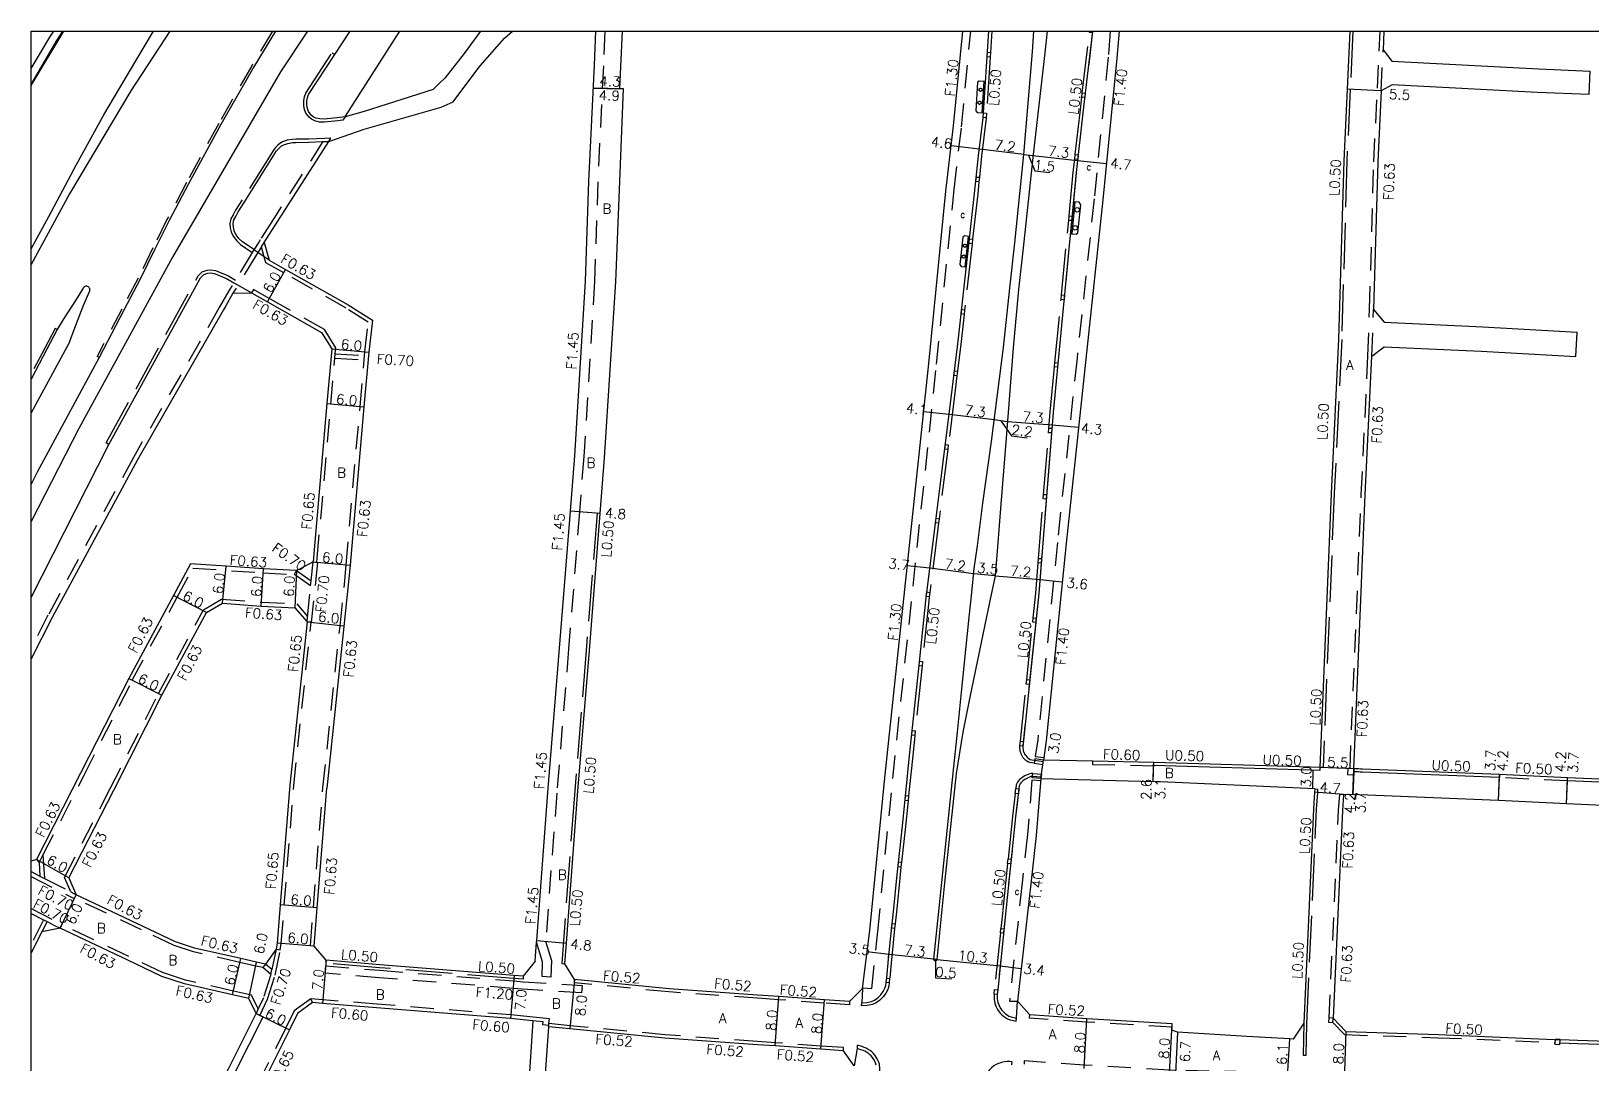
# Model space of a CAD drawing. Header units: metres. Extents: x -12000 to -11200, y -111600 to -111000.
# Drawn here: x -12000 to -11748.1, y -111166.8 to -111000 of the extents above; entities that cross this region are included whole.
import ezdxf

# ---------------------------------------------------------------- set-up
doc = ezdxf.new("R2010")
doc.units = ezdxf.units.M
doc.header["$LTSCALE"] = 2.5
doc.linetypes.add('22320', pattern=[2.5, 1.5, -1])
doc.linetypes.add('22330', pattern=[4, 3, -1])
doc.layers.get('0').update_dxf_attribs({"color": 152, "lineweight": 30})
for name, color, linetype in [('2101000', 175, 'Continuous'), ('2102000', 4, 'Continuous'), ('2102001', 191, 'Continuous'), ('2213000', 3, 'Continuous'), ('2226000', 10, 'Continuous'), ('2227000', 14, 'Continuous'), ('2231000', 4, 'Continuous'), ('2232000', 120, '22320'), ('2233000', 171, '22330'), ('2235000', 4, 'Continuous'), ('2236100', 7, 'Continuous'), ('2238000', 3, 'Continuous'), ('2239000', 3, 'Continuous'), ('6132000', 60, '61320'), ('9107000', 139, 'Continuous'), ('9201100', 215, 'Continuous'), ('9201500', 222, 'Continuous'), ('9201600', 215, 'Continuous'), ('9202100', 82, 'Continuous'), ('9202200', 82, 'Continuous'), ('9203500', 155, 'Continuous'), ('999', 7, 'Continuous')]:
    doc.layers.add(name, color=color, linetype=linetype)
doc.styles.add('Dm_Anotation', font='txt.shx', dxfattribs={"bigfont": 'pscdm.shx'})
doc.linetypes.add('61320', pattern='A,0,[3,dmdr.shx,S=0.25,R=0,X=0,Y=0],1.5,[3,dmdr.shx,S=0.25,R=0,X=0,Y=0]', length=1.5)

# ---------------------------------------------------------------- blocks, each defined once
blk = doc.blocks.new('223900')
blk.add_lwpolyline([(-0.22, -0.37), (-0.44, -0.3), (-0.47, -0.27), (-0.48, -0.24), (-0.44, 0.01), (-0.48, 0.23), (-0.47, 0.27), (-0.45, 0.29), (-0.21, 0.38), (-0.04, 0.53), (0, 0.54), (0.03, 0.53), (0.22, 0.37), (0.44, 0.3), (0.47, 0.27), (0.48, 0.24), (0.44, -0.01), (0.48, -0.23), (0.47, -0.27), (0.45, -0.29), (0.21, -0.38), (0.04, -0.53), (0, -0.54), (-0.03, -0.53)], close=True)
blk = doc.blocks.new('223800')
blk.add_circle((0, 0), 0.75)

msp = doc.modelspace()

# ---------------------------------------------------------------- linework, layer by layer
at = {"layer": '2101000'}
for points in [[(-12000, -111006.04), (-11996.98, -111000.97), (-11996.37, -111000)], [(-11960.59, -111000), (-11964.07, -111005.76), (-11969.4, -111015.09), (-11974.59, -111024.63), (-11977.75, -111030.58), (-11980.02, -111035.18), (-11982.39, -111040.06), (-11985.06, -111045.05), (-11989.02, -111052.72)], [(-11918.64, -111150.17), (-11918.41, -111147.11), (-11918.39, -111146.84), (-11916.59, -111122.95), (-11914.69, -111099.66), (-11912.94, -111077.53), (-11912.24, -111068.56), (-11910.5, -111040.36), (-11909.99, -111024.27), (-11909.08, -111005.51), (-11908.84, -111000)], [(-11904.96, -111009.29), (-11904.79, -111005.71), (-11904.54, -111000)], [(-11865.78, -111154.6), (-11864.61, -111145.24), (-11862.2, -111120.56), (-11855.12, -111053.67), (-11852.35, -111025.84), (-11851.1, -111015.29), (-11849.62, -111000)], [(-11824.39, -111000), (-11824.74, -111004.35), (-11827.01, -111027.24), (-11829.76, -111052.95), (-11832.94, -111082.73), (-11836.13, -111114.61), (-11836.59, -111117.73)], [(-11787.12, -111000), (-11787.57, -111009.35), (-11788.11, -111020.91), (-11788.94, -111049.75), (-11790.15, -111074.64), (-11791.96, -111118.89)], [(-11781.62, -111000), (-11781.76, -111003.03)], [(-11913.87, -111150.63), (-11913.61, -111147.29), (-11911.81, -111123.37), (-11909.9, -111100.04), (-11908.16, -111077.9), (-11907.45, -111068.88), (-11905.6, -111040.49), (-11904.36, -111009.31), (-11904.96, -111009.29)], [(-11782.07, -111009.61), (-11782.62, -111021.12), (-11783.31, -111044.92)], [(-11962.4, -111034.11), (-11961.57, -111036.99), (-11958.93, -111038.48), (-11948.84, -111044.17), (-11944.91, -111046.69), (-11945.5, -111051.84), (-11946.28, -111060.68), (-11948.53, -111086.25), (-11948.81, -111089.41), (-11949.52, -111096.13), (-11952.27, -111122.23)], [(-11993.8, -111050.24), (-11992.79, -111047.46), (-11991.48, -111044.16), (-11990.54, -111041.92), (-11990.53, -111041.81), (-11990.53, -111041.67), (-11990.56, -111041.56), (-11990.63, -111041.44), (-11990.69, -111041.36), (-11990.77, -111041.29), (-11990.89, -111041.23), (-11991, -111041.19), (-11991.04, -111041.19), (-11991.13, -111041.18), (-11991.19, -111041.19), (-11991.26, -111041.2), (-11991.33, -111041.23), (-11991.38, -111041.26), (-11991.44, -111041.29), (-11991.49, -111041.33), (-11991.54, -111041.38), (-11991.6, -111041.48), (-11992.85, -111043.49), (-11994.83, -111046.58), (-11995.82, -111048.18), (-11997.49, -111051.35), (-12000, -111056.18)], [(-11967.43, -111042.33), (-11964.43, -111042.26), (-11961.88, -111043.7), (-11953.13, -111048.64), (-11951.47, -111051.31), (-11952.26, -111060.15), (-11954.44, -111084.99), (-11954.51, -111085.72), (-11956.5, -111086.77), (-11957.16, -111087.12), (-11962.49, -111086.85), (-11968.54, -111086.4), (-11974.26, -111086.04), (-11977.02, -111091.12), (-11984.23, -111104.53), (-11992.02, -111119.85), (-11999.17, -111133.76), (-12000, -111134.03)], [(-11786.47, -111119.11), (-11784.65, -111074.89), (-11783.57, -111052.48)], [(-11993.94, -111136.71), (-11986.68, -111122.57), (-11978.89, -111107.25), (-11971.7, -111093.9), (-11969.12, -111092.38), (-11962.87, -111092.84), (-11957.42, -111093.11), (-11955.47, -111095.39)], [(-11955.47, -111095.39), (-11958.25, -111121.75), (-11959.8, -111141.11), (-11960.29, -111147.29), (-11960.44, -111148.25), (-11962.17, -111150.7), (-11963.61, -111150.37), (-11966.16, -111149.78), (-11973.63, -111148.09), (-11976.69, -111147.08), (-11981.95, -111144.57), (-11992.75, -111139.46)], [(-11818.79, -111118.08), (-11828.61, -111117.89), (-11836.59, -111117.73)], [(-11791.96, -111118.89), (-11791.98, -111119.39), (-11793.46, -111119.35), (-11818.8, -111118.58), (-11818.79, -111118.08)], [(-11786.47, -111119.11), (-11786.49, -111119.61)], [(-11762.96, -111120.05), (-11762.98, -111120.55), (-11785.08, -111119.67), (-11785.44, -111119.66), (-11785.74, -111119.64), (-11786.49, -111119.61)], [(-11751.98, -111120.58), (-11762.96, -111120.05)], [(-11752, -111121.08), (-11751.98, -111120.58)], [(-11920.56, -111152.6), (-11922.04, -111152.48), (-11943.72, -111150.76), (-11952.37, -111150.05), (-11954.31, -111147.76), (-11953.82, -111141.59), (-11952.27, -111122.23)], [(-11837, -111120.71), (-11837.77, -111129.9), (-11838.64, -111137.68), (-11840.77, -111156.65)], [(-11792.78, -111122.37), (-11792.82, -111122.92), (-11793.01, -111125.59), (-11794.58, -111160.19), (-11796.29, -111162.77), (-11796.83, -111162.74), (-11803.74, -111162.37), (-11814.93, -111161.67), (-11815.86, -111161.31), (-11815.83, -111160.83), (-11815.8, -111160.31), (-11829.58, -111159.52), (-11838.78, -111158.88), (-11840.77, -111156.65)], [(-11837, -111120.71), (-11818.87, -111121.18)], [(-11792.78, -111122.37), (-11818.87, -111121.18)], [(-11737.79, -111121.26), (-11737.81, -111121.66), (-11752, -111121.08)], [(-11715.41, -111126.4), (-11724.39, -111126.1), (-11737.99, -111125.45), (-11752.18, -111124.77), (-11763.13, -111124.25), (-11785.59, -111123.35), (-11788.13, -111123.25), (-11788.32, -111125.87), (-11789.84, -111159.38)], [(-11993.94, -111136.71), (-11992.75, -111139.46)], [(-11995.31, -111144.88), (-11998.26, -111145.43), (-12000, -111148.84)], [(-12000, -111229.68), (-11997.9, -111230.46), (-11997.7, -111230.38), (-11995.14, -111229.34), (-11994.18, -111225.43), (-11992.46, -111217.8), (-11990.32, -111211.25), (-11987.35, -111204.89), (-11973.81, -111178.5), (-11968.17, -111167.57), (-11963.71, -111158.63), (-11964.88, -111156.23), (-11967.49, -111155.63), (-11975.24, -111153.87), (-11978.93, -111152.66), (-11984.49, -111150), (-11995.31, -111144.88)], [(-11918.64, -111150.17), (-11920.56, -111152.6)], [(-11912.27, -111153.17), (-11913.87, -111150.63)], [(-11882.74, -111155.67), (-11897.02, -111154.64), (-11912.27, -111153.17)], [(-11865.78, -111154.6), (-11867.89, -111156.73), (-11871.93, -111156.44), (-11879.29, -111155.91), (-11882.74, -111155.67)], [(-11954.6, -111156.87), (-11957.03, -111158.63)], [(-11919.02, -111159.83), (-11922.61, -111159.46), (-11944.28, -111157.74), (-11952.95, -111157.03), (-11954.6, -111156.87)], [(-11957.03, -111158.63), (-11958.32, -111161.26), (-11962.83, -111170.32), (-11968.47, -111181.24), (-11981.96, -111207.53), (-11984.75, -111213.51), (-11986.6, -111219.13)], [(-11882.74, -111163.69), (-11897.69, -111162.61), (-11913.04, -111161.13), (-11916.47, -111160.8)], [(-11789.84, -111159.38), (-11787.79, -111161.57), (-11772.84, -111162.05), (-11754.13, -111162.82), (-11751.71, -111162.92), (-11750.36, -111162.97), (-11726.05, -111163.75), (-11720.74, -111163.92), (-11718.49, -111161.94)], [(-11868.89, -111164.68), (-11872.55, -111164.42), (-11879.88, -111163.89), (-11882.74, -111163.69)], [(-11867.13, -111167.11), (-11868.89, -111164.68)]]:
    msp.add_lwpolyline(points, dxfattribs=at)
at = {"layer": '2102000'}
for points in [[(-11955.38, -111000), (-11959.74, -111006.58), (-11977.17, -111036.52), (-11992.32, -111064.18), (-12000, -111079.19)], [(-11951.98, -111017.8), (-11946.25, -111015.8), (-11933.81, -111012.26), (-11931.88, -111011.43), (-11930.96, -111010.19), (-11927.52, -111005.61), (-11923.59, -111001.12), (-11922.32, -111000)], [(-11927.45, -111000), (-11930.13, -111003.58), (-11933.21, -111007.58), (-11934.04, -111008.35), (-11935.11, -111009.4), (-11946.27, -111012.96), (-11949.34, -111013.85)], [(-11949.34, -111013.85), (-11949.25, -111013.71), (-11940.49, -111000)], [(-11781.76, -111003.03), (-11780.37, -111004.86), (-11756.64, -111006.08), (-11748.35, -111006.44)], [(-11748.51, -111010.24), (-11756.85, -111009.88), (-11780.3, -111008.67), (-11782.07, -111009.61)], [(-11962.4, -111034.11), (-11960.19, -111030.66), (-11951.98, -111017.8)], [(-11967.43, -111042.33), (-11968.6, -111044.37), (-11968.97, -111045.02), (-11982.83, -111069.22), (-11996.61, -111094.69), (-12000, -111101.34)], [(-11783.31, -111044.92), (-11781.6, -111047), (-11765.68, -111047.73), (-11750.42, -111048.6)], [(-11993.8, -111050.24), (-12000, -111061.63)], [(-11783.57, -111052.48), (-11781.59, -111050.95), (-11765.92, -111051.66), (-11750.65, -111052.54)], [(-11989.02, -111052.72), (-11999.03, -111071.24), (-12000, -111073.16)], [(-11919.02, -111159.83), (-11920.18, -111178.03), (-11921.85, -111196.23), (-11924.11, -111223.59), (-11924.14, -111223.86)], [(-11916.47, -111160.8), (-11917.73, -111178.26), (-11918.95, -111196.32), (-11922.25, -111241.53), (-11922.52, -111246.23)]]:
    msp.add_lwpolyline(points, dxfattribs=at)
at = {"layer": '2102001'}
for points in [[(-11748.51, -111010.24), (-11748.35, -111006.44)], [(-11750.65, -111052.54), (-11750.42, -111048.6)]]:
    msp.add_lwpolyline(points, dxfattribs=at)
at = {"layer": '2213000'}
for points in [[(-12000, -111008.78), (-11994.73, -111000)], [(-11949.34, -111013.85), (-11950.17, -111013.94), (-11952.73, -111014.19), (-11953.39, -111014.17), (-11954.07, -111014.02), (-11954.47, -111013.82), (-11954.78, -111013.54), (-11955.21, -111012.99), (-11955.38, -111012.51), (-11955.48, -111012.01), (-11955.49, -111011.25), (-11955.39, -111010.72), (-11955.22, -111010.23), (-11950.97, -111003.74), (-11948.52, -111000)], [(-11865.78, -111154.6), (-11865.91, -111156.92), (-11865.11, -111156.89), (-11864.35, -111156.71), (-11863.84, -111156.49), (-11863.32, -111156.13), (-11862.83, -111155.63), (-11862.47, -111155.11), (-11862.19, -111154.56), (-11862.05, -111154.11), (-11861.89, -111152.82), (-11861.68, -111150.47), (-11861.34, -111147.18), (-11860.77, -111141.67), (-11860.26, -111136.71), (-11859.42, -111128.89), (-11858.75, -111122.44), (-11858.19, -111116.96), (-11856.71, -111102.94), (-11855.6, -111092), (-11851.33, -111057.93), (-11850.38, -111050.06), (-11847.7, -111026.19), (-11847.06, -111020.12), (-11846.33, -111014.01), (-11845.42, -111000)], [(-11828.65, -111000), (-11830.22, -111013.19), (-11831.29, -111022.81), (-11835.02, -111061.57), (-11837.36, -111090.81), (-11839.93, -111115.59), (-11839.87, -111116.2), (-11839.62, -111116.79), (-11839.24, -111117.26), (-11838.79, -111117.61), (-11838.47, -111117.68), (-11838.01, -111117.74)], [(-11961.57, -111036.99), (-11962.38, -111036.43), (-11963.41, -111035.73), (-11964.05, -111035.29), (-11964.06, -111035.28), (-11965.87, -111034.04), (-11966.45, -111033.51), (-11966.97, -111032.85), (-11967.23, -111032.25), (-11967.37, -111031.67), (-11967.42, -111031.07), (-11967.28, -111030.46), (-11966.98, -111029.92), (-11966.58, -111029.18), (-11965.52, -111027.48), (-11960.38, -111019.33), (-11960.15, -111019.05), (-11959.87, -111018.8), (-11959.57, -111018.53), (-11959.22, -111018.34), (-11958.55, -111018.11), (-11957.83, -111017.98), (-11957.23, -111017.95), (-11955.21, -111017.92), (-11952.91, -111017.83), (-11951.98, -111017.8)], [(-11987.45, -111066.74), (-11973.64, -111041.6), (-11972.67, -111039.82), (-11972.12, -111039.3), (-11971.51, -111039.08), (-11971.07, -111039.05), (-11970.4, -111039.14), (-11969.13, -111039.66)], [(-11969.13, -111039.66), (-11968.48, -111039.94), (-11967.28, -111040.63), (-11966.61, -111041.01), (-11964.43, -111042.26)], [(-12000, -111091.48), (-11987.45, -111066.74)], [(-11838.38, -111120.36), (-11838.64, -111120.39), (-11838.73, -111120.43), (-11838.94, -111120.51), (-11839.19, -111120.63), (-11839.39, -111120.72), (-11839.62, -111120.85), (-11839.86, -111121.02), (-11840.09, -111121.21), (-11840.23, -111121.37), (-11840.35, -111121.53), (-11840.42, -111121.68), (-11840.49, -111121.85), (-11841.08, -111126.88), (-11842.67, -111142.05), (-11843.98, -111154.8), (-11844.06, -111155.56), (-11844.07, -111155.92), (-11844.05, -111156.32), (-11844.01, -111156.56), (-11843.95, -111156.89), (-11843.76, -111157.35), (-11843.56, -111157.73), (-11843.35, -111158.05), (-11843.14, -111158.29), (-11842.94, -111158.5), (-11842.73, -111158.69), (-11842.45, -111158.88), (-11842.16, -111159.05), (-11841.81, -111159.17), (-11840.93, -111159.38), (-11840.77, -111156.65)], [(-11863.59, -111166.97), (-11863.7, -111166.59), (-11863.87, -111166.23), (-11864.17, -111165.77), (-11864.43, -111165.48), (-11864.66, -111165.25), (-11864.9, -111165.06), (-11865.16, -111164.89), (-11865.43, -111164.72), (-11865.72, -111164.61), (-11866.05, -111164.49), (-11866.67, -111164.32), (-11867.13, -111167.11)]]:
    msp.add_lwpolyline(points, dxfattribs=at)
at = {"layer": '2226000'}
msp.add_lwpolyline([(-11835.98, -111000), (-11836.31, -111003), (-11838.33, -111020.39), (-11839.77, -111034.03), (-11840.6, -111041.69), (-11841.47, -111051.15), (-11842.63, -111065.71), (-11843.49, -111076.38), (-11844.01, -111083.29), (-11844.38, -111087.97), (-11845.25, -111092.02), (-11846.05, -111095.87), (-11848.45, -111107.58), (-11849.59, -111113.21), (-11850.7, -111119.86), (-11852.55, -111137.56), (-11853.8, -111149.91), (-11853.81, -111149.95), (-11853.81, -111149.98), (-11853.82, -111150.01), (-11853.84, -111150.03), (-11853.85, -111150.06), (-11853.88, -111150.08), (-11853.9, -111150.1), (-11853.93, -111150.12), (-11853.97, -111150.14), (-11854.01, -111150.15), (-11854.04, -111150.15), (-11854.08, -111150.15), (-11854.11, -111150.14), (-11854.15, -111150.13), (-11854.18, -111150.11), (-11854.21, -111150.08), (-11854.23, -111150.06), (-11854.25, -111150.04), (-11854.26, -111150.01), (-11854.27, -111149.97), (-11854.28, -111149.94), (-11854.28, -111149.92), (-11854.28, -111149.88), (-11852.98, -111137.5), (-11851.17, -111119.82), (-11850.48, -111113.2), (-11849.83, -111106.75), (-11848.6, -111094.66), (-11848.13, -111090.64), (-11847.75, -111086.77), (-11847.24, -111083.14), (-11846.37, -111076.2), (-11845, -111066.24), (-11843.02, -111051.07), (-11842.02, -111041.51), (-11841.22, -111034.16), (-11839.75, -111019.91), (-11838.35, -111003.33), (-11838.16, -111000)], dxfattribs=at)
at = {"layer": '2227000'}
for points in [[(-11847.06, -111020.12), (-11846.33, -111014.01), (-11845.42, -111000)], [(-11828.65, -111000), (-11829.29, -111005.37)], [(-11830.22, -111013.22), (-11830.43, -111015.07)], [(-11831.31, -111022.93), (-11832.29, -111033.22)], [(-11850.38, -111050.06), (-11847.7, -111026.19)], [(-11832.59, -111036.35), (-11832.98, -111040.4)], [(-11833.56, -111046.35), (-11833.83, -111049.23)], [(-11834.64, -111057.65), (-11835.02, -111061.57), (-11836.37, -111078.41)], [(-11855.6, -111092), (-11851.33, -111057.93)], [(-11836.86, -111084.52), (-11837.36, -111090.81), (-11838.94, -111106.03)], [(-11858.19, -111116.96), (-11856.71, -111102.94)], [(-11839.57, -111112.14), (-11839.93, -111115.59), (-11839.87, -111116.2)], [(-11859.45, -111129.1), (-11859.42, -111128.89), (-11858.75, -111122.44)], [(-11840.49, -111121.85), (-11840.99, -111126.12)], [(-11841.65, -111132.34), (-11842.21, -111137.71)], [(-11860.77, -111141.67), (-11860.26, -111136.71)], [(-11842.73, -111142.62), (-11842.93, -111144.54)], [(-11861.68, -111150.47), (-11861.53, -111149.01)], [(-11843.48, -111149.9), (-11843.73, -111152.38)]]:
    msp.add_lwpolyline(points, dxfattribs=at)
at = {"layer": '2231000'}
for points in [[(-11791.96, -111118.89), (-11793.45, -111118.85), (-11818.79, -111118.08)], [(-11762.96, -111120.05), (-11785.06, -111119.17), (-11785.42, -111119.16), (-11785.72, -111119.14), (-11786.47, -111119.11)], [(-11737.79, -111121.26), (-11737.79, -111121.16), (-11751.98, -111120.58)]]:
    msp.add_lwpolyline(points, dxfattribs=at)
at = {"layer": '2232000'}
for points in [[(-11961.03, -111000), (-11964.4, -111005.57), (-11969.73, -111014.91), (-11974.92, -111024.45), (-11978.08, -111030.41), (-11980.36, -111035.01), (-11982.73, -111039.89), (-11985.39, -111044.87), (-11989.35, -111052.54)], [(-11907.39, -111000), (-11907.64, -111005.58), (-11908.54, -111024.33), (-11909.05, -111040.43), (-11910.79, -111068.66), (-11911.5, -111077.64), (-11913.24, -111099.77), (-11915.15, -111123.08), (-11916.95, -111146.95), (-11916, -111150.1), (-11916.09, -111152.8), (-11917.54, -111152.66), (-11917.45, -111150.29), (-11918.41, -111147.11)], [(-11865.76, -111154.48), (-11864.29, -111154.63), (-11863.33, -111145.4), (-11860.92, -111120.69), (-11853.84, -111053.8), (-11851.02, -111025.58), (-11849.82, -111015.42), (-11848.33, -111000)], [(-11825.8, -111000), (-11826.14, -111004.22), (-11828.41, -111027.1), (-11831.16, -111052.8), (-11834.34, -111082.59), (-11837.52, -111114.47), (-11837.95, -111117.16), (-11836.55, -111117.32)], [(-11787.1, -111119.09), (-11785.28, -111074.86), (-11784.2, -111052.45), (-11783.94, -111044.9), (-11783.25, -111021.1), (-11782.68, -111009.22), (-11782.4, -111003.22), (-11782.25, -111000)], [(-11782.07, -111009.61), (-11781.76, -111003.03)], [(-11952.91, -111017.83), (-11960.84, -111030.24), (-11963.04, -111033.69), (-11963.28, -111034.08), (-11964.05, -111035.29), (-11964.31, -111035.72), (-11964.33, -111035.74), (-11968.08, -111041.92)], [(-11952.91, -111017.83), (-11951.98, -111017.8)], [(-11962.84, -111034.82), (-11963.41, -111035.73), (-11963.67, -111036.15)], [(-11954.31, -111147.76), (-11954.94, -111147.71), (-11954.45, -111141.54), (-11952.9, -111122.16), (-11950.15, -111096.07), (-11949.44, -111089.35), (-11949.16, -111086.19), (-11946.91, -111060.62), (-11946.24, -111053.09), (-11946.18, -111052.39), (-11946.12, -111051.79), (-11945.6, -111047), (-11949.17, -111044.71), (-11959.24, -111039.02), (-11962.1, -111037.41), (-11962.38, -111036.43), (-11962.84, -111034.82), (-11962.4, -111034.11)], [(-11963.67, -111036.15), (-11967.43, -111042.33)], [(-11968.08, -111041.92), (-11969.64, -111044.64), (-11983.5, -111068.84), (-11997.29, -111094.33), (-12000, -111099.64)], [(-11953.88, -111085.78), (-11953.82, -111085.05), (-11951.63, -111060.21), (-11950.98, -111052.83), (-11950.91, -111052.13), (-11950.83, -111051.16), (-11952.68, -111048.17), (-11961.57, -111043.15), (-11964.12, -111041.71), (-11964.43, -111042.26)], [(-11783.57, -111052.48), (-11783.31, -111044.92)], [(-11995.82, -111048.18), (-11996.15, -111047.99), (-11997.82, -111051.18), (-12000, -111055.36)], [(-11989.02, -111052.72), (-11989.35, -111052.54)], [(-11950.91, -111052.13), (-11946.18, -111052.39)], [(-11950.98, -111052.83), (-11946.24, -111053.09)], [(-11998.73, -111134.28), (-11998.1, -111133.06), (-11991.46, -111120.14), (-11983.68, -111104.83), (-11976.46, -111091.42), (-11973.9, -111086.7), (-11962.53, -111087.48), (-11957.51, -111087.73), (-11957.16, -111087.12)], [(-11955.47, -111095.39), (-11955.4, -111094.64), (-11954.89, -111089.56), (-11957.51, -111087.73)], [(-11957.16, -111087.12), (-11954.81, -111088.76), (-11954.51, -111085.72)], [(-11953.81, -111085.78), (-11954.78, -111095.46), (-11955.47, -111095.39)], [(-11954.51, -111085.72), (-11953.88, -111085.78), (-11953.81, -111085.78)], [(-11954.89, -111089.56), (-11954.81, -111088.76)], [(-11993.63, -111139), (-11994.64, -111136.69), (-11987.24, -111122.29), (-11979.44, -111106.96), (-11972.17, -111093.45), (-11969.27, -111091.73), (-11962.83, -111092.21), (-11957.12, -111092.49), (-11955.39, -111094.52)], [(-11959.8, -111148.35), (-11959.65, -111147.36), (-11959.15, -111141.17), (-11957.61, -111121.81), (-11954.83, -111095.45)], [(-11818.8, -111118.58), (-11818.8, -111118.68), (-11828.62, -111118.49), (-11828.61, -111117.89)], [(-11752, -111121.08), (-11762.98, -111120.55)], [(-11837.04, -111121.08), (-11838.44, -111120.96), (-11839.16, -111129.75), (-11840.04, -111137.53), (-11842.06, -111156.65), (-11840.77, -111156.65)], [(-11790.46, -111159.35), (-11788.95, -111125.84), (-11788.76, -111123.21), (-11788.13, -111123.25)], [(-11998.1, -111133.06), (-11997.88, -111136.82)], [(-12000, -111135.72), (-11998.6, -111136.44), (-11997.88, -111136.82), (-11993.63, -111139), (-11992.75, -111139.46)], [(-11999.17, -111133.76), (-11998.73, -111134.28)], [(-11998.73, -111134.28), (-11998.6, -111136.44)], [(-12000, -111136.51), (-11993.04, -111140.09)], [(-11993.04, -111140.09), (-11993.01, -111140.03), (-11992.75, -111139.46)], [(-11961.33, -111152.32), (-11962.61, -111151.24), (-11963.75, -111150.98), (-11966.3, -111150.4), (-11973.8, -111148.69), (-11976.92, -111147.66), (-11982.22, -111145.14), (-11993.01, -111140.03)], [(-12000, -111141.68), (-11995.01, -111144.25)], [(-12000, -111142.47), (-11997.99, -111143.5), (-11997.43, -111143.79), (-11996.23, -111144.41), (-11995.31, -111144.88)], [(-11997.99, -111143.5), (-12000, -111147.45)], [(-11997.43, -111143.79), (-11998.26, -111145.43)], [(-11995.01, -111144.25), (-11995.04, -111144.31), (-11995.31, -111144.88)], [(-11963.36, -111157.9), (-11964.44, -111155.68), (-11967.35, -111155.02), (-11975.07, -111153.26), (-11978.69, -111152.07), (-11984.22, -111149.43), (-11995.04, -111144.31)], [(-11963.71, -111158.63), (-11963.08, -111158.94), (-11961.87, -111156.35), (-11960.64, -111152.45), (-11959.75, -111148.36), (-11959.8, -111148.35)], [(-11960.44, -111148.25), (-11961.16, -111151.55), (-11962.17, -111150.7)], [(-11960.44, -111148.25), (-11959.8, -111148.35)], [(-11962.17, -111150.7), (-11962.61, -111151.24)], [(-11961.33, -111152.32), (-11962.52, -111156.1), (-11963.36, -111157.9), (-11963.71, -111158.63)], [(-11961.33, -111152.32), (-11961.16, -111151.55)], [(-11882.74, -111156.19), (-11897.06, -111155.16), (-11912.32, -111153.69), (-11912.27, -111153.17)], [(-11954.84, -111156.25), (-11957.54, -111158.2), (-11958.9, -111160.97), (-11963.41, -111170.02), (-11969.05, -111180.95), (-11982.54, -111207.24), (-11985.35, -111213.27), (-11987.22, -111218.92), (-11988.94, -111226.52), (-11989.95, -111230.62), (-11991.31, -111240.26), (-11991.9, -111245.13), (-11992.05, -111246.23)], [(-11916.47, -111160.8), (-11916.45, -111160.56), (-11916.42, -111160.28), (-11916.35, -111159.48), (-11918.96, -111159.23), (-11922.56, -111158.86), (-11944.23, -111157.14), (-11952.9, -111156.43), (-11954.84, -111156.25)], [(-11954.6, -111156.87), (-11954.84, -111156.25)], [(-11867.89, -111156.73), (-11867.92, -111157.25), (-11871.97, -111156.96), (-11879.33, -111156.43), (-11882.74, -111156.19)], [(-11916.45, -111160.56), (-11917.42, -111160.47), (-11917.38, -111159.99), (-11919.02, -111159.83)], [(-11882.74, -111163.16), (-11897.64, -111162.09), (-11912.99, -111160.62), (-11916.42, -111160.28)], [(-11815.83, -111160.83), (-11829.61, -111160.04), (-11838.82, -111159.39), (-11838.78, -111158.88)], [(-11789.87, -111160.08), (-11788.01, -111162.06), (-11772.86, -111162.55), (-11754.15, -111163.32), (-11754.01, -111163.32)], [(-11868.89, -111164.68), (-11868.85, -111164.16), (-11872.51, -111163.9), (-11879.84, -111163.37), (-11882.74, -111163.16)], [(-11753.21, -111163.36), (-11751.73, -111163.42), (-11750.38, -111163.47), (-11726.07, -111164.25), (-11720.56, -111164.43), (-11718.01, -111162.19), (-11718.49, -111161.94)], [(-11797.2, -111168.83), (-11797.17, -111168.31), (-11803.61, -111168.04), (-11815.27, -111167.84), (-11816.23, -111167.78), (-11830, -111166.99), (-11839.69, -111166.31), (-11839.73, -111166.83)]]:
    msp.add_lwpolyline(points, dxfattribs=at)
msp.add_lwpolyline([(-11911.15, -111155.32), (-11920.69, -111154.71), (-11922.18, -111154.59), (-11943.85, -111152.86), (-11952.55, -111152.15), (-11952.45, -111150.96), (-11943.76, -111151.67), (-11922.08, -111153.39), (-11920.6, -111153.51), (-11911.07, -111154.13)], close=True, dxfattribs=at)
at = {"layer": '2233000'}
for points in [[(-11844.94, -111000), (-11845.16, -111003.42)], [(-11830.32, -111009.94), (-11829.16, -111000.23)], [(-11786.62, -111000), (-11787.07, -111009.37), (-11787.61, -111020.93), (-11788.44, -111049.77), (-11789.65, -111074.66), (-11791.46, -111118.91), (-11791.96, -111118.89)], [(-11949.34, -111013.85), (-11949.69, -111014.39), (-11950.12, -111014.43), (-11950.51, -111014.47), (-11952.71, -111014.69), (-11953.45, -111014.67), (-11954.24, -111014.5), (-11954.75, -111014.23), (-11955.15, -111013.89), (-11955.65, -111013.24), (-11955.87, -111012.65), (-11955.98, -111012.06), (-11955.99, -111011.2), (-11955.87, -111010.59), (-11955.67, -111010), (-11951.39, -111003.47)], [(-11951.39, -111003.47), (-11950.97, -111003.74)], [(-11845.21, -111004.18), (-11845.79, -111013.22)], [(-11831.45, -111019.92), (-11830.69, -111013.14), (-11830.4, -111010.66)], [(-11845.84, -111013.97), (-11845.85, -111014.05), (-11846.58, -111020.17), (-11846.94, -111023.6)], [(-11951.98, -111017.8), (-11951.65, -111017.29), (-11952.58, -111017.32), (-11955.22, -111017.42), (-11957.25, -111017.45), (-11957.89, -111017.48), (-11958.68, -111017.62), (-11959.42, -111017.88), (-11959.86, -111018.12), (-11960.21, -111018.43), (-11960.51, -111018.71), (-11960.78, -111019.04), (-11965.95, -111027.22), (-11967.02, -111028.93), (-11967.42, -111029.68), (-11967.75, -111030.28), (-11967.93, -111031.04), (-11967.87, -111031.75), (-11967.7, -111032.41), (-11967.4, -111033.11), (-11966.81, -111033.85), (-11966.19, -111034.43), (-11964.31, -111035.72)], [(-11832.45, -111029.82), (-11831.77, -111022.76), (-11831.54, -111020.67)], [(-11847.01, -111024.31), (-11847.21, -111026.24), (-11848.04, -111033.58)], [(-11833.68, -111042.59), (-11832.52, -111030.55)], [(-11848.12, -111034.32), (-11849.32, -111045.01)], [(-11987.45, -111066.74), (-11987.89, -111066.5), (-11973.07, -111039.51), (-11972.39, -111038.87), (-11971.61, -111038.59), (-11971.05, -111038.55), (-11970.26, -111038.66), (-11968.94, -111039.2)], [(-11968.94, -111039.2), (-11968.27, -111039.48), (-11967.03, -111040.19)], [(-11834.73, -111053.52), (-11833.75, -111043.32)], [(-11849.4, -111045.73), (-11849.9, -111050.12), (-11850.48, -111054.93)], [(-11835.7, -111064.09), (-11835.5, -111061.53), (-11834.8, -111054.22)], [(-11850.56, -111055.65), (-11850.84, -111057.99), (-11851.95, -111066.81)], [(-11836.56, -111074.8), (-11835.76, -111064.84)], [(-11852.04, -111067.55), (-11853.44, -111078.73)], [(-11837.39, -111085.14), (-11836.62, -111075.53)], [(-11908.16, -111077.9), (-11908.66, -111077.86), (-11910.4, -111100), (-11912.31, -111123.33), (-11914.36, -111150.59), (-11913.87, -111150.63)], [(-11853.53, -111079.44), (-11854.93, -111090.63)], [(-11838.25, -111094.72), (-11837.84, -111090.76), (-11837.45, -111085.87)], [(-11855.02, -111091.33), (-11855.11, -111092.06), (-11856.11, -111101.79)], [(-11839.29, -111104.69), (-11838.33, -111095.43)], [(-11856.18, -111102.53), (-11856.23, -111102.99), (-11857.28, -111112.99)], [(-11840.32, -111114.67), (-11839.37, -111105.48)], [(-11857.36, -111113.72), (-11857.7, -111117.01), (-11858.26, -111122.49), (-11858.37, -111123.5)], [(-11838.07, -111118.22), (-11838.47, -111118.17), (-11838.8, -111118.12), (-11839.02, -111118.05), (-11839.25, -111117.89), (-11839.42, -111117.76), (-11839.61, -111117.6), (-11839.84, -111117.34), (-11840.03, -111117.05), (-11840.2, -111116.72), (-11840.35, -111116.29), (-11840.42, -111115.58), (-11840.4, -111115.42)], [(-11838.33, -111119.86), (-11838.63, -111119.88), (-11838.79, -111119.93), (-11839.07, -111120.02), (-11839.37, -111120.16), (-11839.62, -111120.27), (-11839.89, -111120.43), (-11840.16, -111120.62), (-11840.44, -111120.84), (-11840.63, -111121.05), (-11840.78, -111121.27), (-11840.89, -111121.48), (-11840.98, -111121.73), (-11841.05, -111122.33)], [(-11841.14, -111123.1), (-11841.58, -111126.82), (-11842.3, -111133.69)], [(-11794.58, -111160.19), (-11794.68, -111165.35), (-11794.18, -111165.37), (-11794.08, -111160.35), (-11792.51, -111125.62), (-11792.32, -111122.95), (-11792.28, -111122.41)], [(-11858.45, -111124.28), (-11858.94, -111128.94), (-11859.5, -111134.22)], [(-11859.59, -111135), (-11859.77, -111136.77), (-11860.28, -111141.72), (-11860.53, -111144.15)], [(-11842.38, -111134.44), (-11843.17, -111142), (-11843.47, -111144.91)], [(-11860.61, -111144.9), (-11860.85, -111147.23), (-11861.19, -111150.51), (-11861.41, -111152.87), (-11861.42, -111152.99)], [(-11843.54, -111145.63), (-11844.48, -111154.75)], [(-11920.56, -111152.6), (-11920.6, -111153.1), (-11922.08, -111152.98), (-11943.76, -111151.26), (-11952.41, -111150.55), (-11952.37, -111150.05)], [(-11861.51, -111153.7), (-11861.57, -111154.22), (-11861.73, -111154.74), (-11862.05, -111155.36), (-11862.45, -111155.94), (-11863.01, -111156.51), (-11863.61, -111156.92), (-11864.2, -111157.18), (-11865.05, -111157.37), (-11865.97, -111157.41), (-11865.91, -111156.92)], [(-11844.56, -111155.5), (-11844.57, -111155.93), (-11844.56, -111156.37), (-11844.51, -111156.65), (-11844.43, -111157.03), (-11844.21, -111157.56), (-11843.99, -111157.99), (-11843.75, -111158.35), (-11843.51, -111158.62), (-11843.29, -111158.86), (-11843.04, -111159.08), (-11842.72, -111159.31), (-11842.37, -111159.51), (-11841.95, -111159.65), (-11840.99, -111159.86), (-11840.93, -111159.38)], [(-11863, -111168.26), (-11862.99, -111168.18), (-11862.98, -111167.55), (-11863.07, -111166.85), (-11863.2, -111166.41), (-11863.41, -111165.97), (-11863.74, -111165.45), (-11864.04, -111165.11), (-11864.3, -111164.85), (-11864.59, -111164.63), (-11864.87, -111164.44), (-11865.2, -111164.24), (-11865.54, -111164.11), (-11865.88, -111163.98), (-11866.64, -111163.77), (-11866.67, -111164.32)], [(-11841.67, -111166.93), (-11841.62, -111166.45), (-11842.02, -111166.39), (-11842.46, -111166.4), (-11842.86, -111166.44), (-11843.2, -111166.51), (-11843.49, -111166.59), (-11843.85, -111166.71), (-11844.2, -111166.87), (-11844.59, -111167.09), (-11844.99, -111167.41), (-11845.34, -111167.8), (-11845.64, -111168.22), (-11845.88, -111168.74), (-11845.99, -111169.13), (-11846.04, -111169.74)]]:
    msp.add_lwpolyline(points, dxfattribs=at)
at = {"layer": '2233000', "flags": 128}
msp.add_lwpolyline([(-11792.78, -111122.37), (-11792.28, -111122.41)], dxfattribs=at)
at = {"layer": '2235000'}
for points in [[(-11828.68, -111000.28), (-11829.16, -111000.23), (-11829.14, -111000)], [(-11828.65, -111000), (-11828.68, -111000.28)]]:
    msp.add_lwpolyline(points, dxfattribs=at)
for points in [[(-11845.64, -111003.39), (-11845.16, -111003.42), (-11845.21, -111004.18), (-11845.69, -111004.15)], [(-11829.92, -111010.72), (-11830.4, -111010.66), (-11830.32, -111009.94), (-11829.84, -111010)], [(-11846.28, -111013.19), (-11845.79, -111013.22), (-11845.84, -111013.97), (-11846.33, -111013.94)], [(-11831.06, -111020.72), (-11831.54, -111020.67), (-11831.45, -111019.92), (-11830.98, -111019.97)], [(-11847.42, -111023.55), (-11846.94, -111023.6), (-11847.01, -111024.31), (-11847.49, -111024.26)], [(-11832.04, -111030.59), (-11832.52, -111030.55), (-11832.45, -111029.82), (-11831.97, -111029.87)], [(-11848.52, -111033.53), (-11848.04, -111033.58), (-11848.12, -111034.32), (-11848.61, -111034.27)], [(-11849.81, -111044.96), (-11849.32, -111045.01), (-11849.4, -111045.73), (-11849.89, -111045.67)], [(-11833.27, -111043.37), (-11833.75, -111043.32), (-11833.68, -111042.59), (-11833.2, -111042.64)], [(-11850.96, -111054.87), (-11850.48, -111054.93), (-11850.56, -111055.65), (-11851.05, -111055.59)], [(-11834.32, -111054.27), (-11834.8, -111054.22), (-11834.73, -111053.52), (-11834.25, -111053.57)], [(-11835.28, -111064.88), (-11835.76, -111064.84), (-11835.7, -111064.09), (-11835.22, -111064.13)], [(-11852.43, -111066.75), (-11851.95, -111066.81), (-11852.04, -111067.55), (-11852.52, -111067.48)], [(-11836.14, -111075.57), (-11836.62, -111075.53), (-11836.56, -111074.8), (-11836.08, -111074.84)], [(-11853.92, -111078.67), (-11853.44, -111078.73), (-11853.53, -111079.44), (-11854.01, -111079.38)], [(-11836.97, -111085.9), (-11837.45, -111085.87), (-11837.39, -111085.14), (-11836.91, -111085.17)], [(-11855.42, -111090.57), (-11854.93, -111090.63), (-11855.02, -111091.33), (-11855.5, -111091.27)], [(-11837.85, -111095.48), (-11838.33, -111095.43), (-11838.25, -111094.72), (-11837.78, -111094.77)], [(-11856.59, -111101.74), (-11856.11, -111101.79), (-11856.18, -111102.53), (-11856.67, -111102.48)], [(-11838.89, -111105.53), (-11839.37, -111105.48), (-11839.29, -111104.69), (-11838.81, -111104.74)], [(-11857.77, -111112.94), (-11857.28, -111112.99), (-11857.36, -111113.72), (-11857.84, -111113.67)], [(-11839.92, -111115.47), (-11840.4, -111115.42), (-11840.32, -111114.67), (-11839.84, -111114.72)], [(-11836.59, -111117.73), (-11837.98, -111117.52), (-11838.07, -111118.22), (-11836.68, -111118.44)], [(-11836.92, -111119.99), (-11837, -111120.71), (-11838.4, -111120.58), (-11838.33, -111119.86)], [(-11787.47, -111119.07), (-11787.51, -111120.07), (-11786.51, -111120.11), (-11786.49, -111119.61), (-11786.47, -111119.11), (-11787.1, -111119.09)], [(-11840.64, -111123.15), (-11841.14, -111123.1), (-11841.05, -111122.33), (-11840.55, -111122.38)], [(-11858.86, -111123.45), (-11858.37, -111123.5), (-11858.45, -111124.28), (-11858.94, -111124.23)], [(-11859.99, -111134.17), (-11859.5, -111134.22), (-11859.59, -111135), (-11860.07, -111134.95)], [(-11841.88, -111134.49), (-11842.38, -111134.44), (-11842.3, -111133.69), (-11841.8, -111133.74)], [(-11861.02, -111144.1), (-11860.53, -111144.15), (-11860.61, -111144.9), (-11861.1, -111144.85)], [(-11843.04, -111145.68), (-11843.54, -111145.63), (-11843.47, -111144.91), (-11842.97, -111144.96)], [(-11861.9, -111152.93), (-11861.42, -111152.99), (-11861.51, -111153.7), (-11861.99, -111153.64)], [(-11844.06, -111155.55), (-11844.56, -111155.5), (-11844.48, -111154.75), (-11843.98, -111154.8)]]:
    msp.add_lwpolyline(points, close=True, dxfattribs=at)
at = {"layer": '2235000', "flags": 128}
for points in [[(-11790.53, -111159.35), (-11790.57, -111160.05), (-11789.87, -111160.08), (-11789.84, -111159.38)], [(-11754.02, -111163.62), (-11753.22, -111163.66), (-11753.19, -111162.86), (-11753.99, -111162.82)]]:
    msp.add_lwpolyline(points, close=True, dxfattribs=at)
at = {"layer": '2236100'}
for points in [[(-11846.17, -111008.12), (-11846.96, -111008.07), (-11847.25, -111008.25), (-11847.51, -111012.86), (-11847.29, -111013.12), (-11846.49, -111013.17)], [(-11832.02, -111032.72), (-11831.33, -111032.78), (-11831.05, -111032.54), (-11830.54, -111028.02), (-11830.82, -111027.63), (-11831.52, -111027.56)], [(-11848.69, -111033.14), (-11849.33, -111033.06), (-11849.61, -111033.29), (-11850.1, -111037.7), (-11849.88, -111037.98), (-11849.25, -111038.05)]]:
    msp.add_lwpolyline(points, close=True, dxfattribs=at)
at = {"layer": '6132000'}
for points in [[(-12000, -111008.59), (-11995.84, -111001.51), (-11994.91, -111000)], [(-12000, -111035.17), (-11997.18, -111029.92), (-11992.7, -111021.53), (-11988.25, -111013.53), (-11983.13, -111004.77), (-11980.28, -111000)], [(-11977.62, -111000), (-11983.94, -111009.63), (-11993.84, -111026.25), (-12000, -111037.69)]]:
    msp.add_lwpolyline(points, dxfattribs=at)
at = {"layer": '9107000'}
for points in [[(-12000, -111008.78), (-11994.73, -111000)], [(-11865.78, -111154.6), (-11865.91, -111156.92), (-11865.11, -111156.89), (-11864.35, -111156.71), (-11863.84, -111156.49), (-11863.32, -111156.13), (-11862.83, -111155.63), (-11862.47, -111155.11), (-11862.19, -111154.56), (-11862.05, -111154.11), (-11861.89, -111152.82), (-11861.68, -111150.47), (-11861.34, -111147.18), (-11860.77, -111141.67), (-11860.26, -111136.71), (-11859.42, -111128.89), (-11858.75, -111122.44), (-11858.19, -111116.96), (-11856.71, -111102.94), (-11855.6, -111092), (-11851.33, -111057.93), (-11850.38, -111050.06), (-11847.7, -111026.19), (-11847.06, -111020.12), (-11846.33, -111014.01), (-11845.42, -111000)], [(-11828.65, -111000), (-11830.22, -111013.19), (-11831.29, -111022.81), (-11835.02, -111061.57), (-11837.36, -111090.81), (-11839.93, -111115.59), (-11839.87, -111116.2), (-11839.62, -111116.79), (-11839.24, -111117.26), (-11838.79, -111117.61), (-11838.47, -111117.68), (-11838.01, -111117.74), (-11836.62, -111117.95), (-11836.59, -111117.73)], [(-11837, -111120.71), (-11836.98, -111120.49), (-11838.38, -111120.36), (-11838.64, -111120.39), (-11838.73, -111120.43), (-11838.94, -111120.51), (-11839.19, -111120.63), (-11839.39, -111120.72), (-11839.62, -111120.85), (-11839.86, -111121.02), (-11840.09, -111121.21), (-11840.23, -111121.37), (-11840.35, -111121.53), (-11840.42, -111121.68), (-11840.49, -111121.85), (-11841.08, -111126.88), (-11842.67, -111142.05), (-11843.98, -111154.8), (-11844.06, -111155.56), (-11844.07, -111155.92), (-11844.05, -111156.32), (-11844.01, -111156.56), (-11843.95, -111156.89), (-11843.76, -111157.35), (-11843.56, -111157.73), (-11843.35, -111158.05), (-11843.14, -111158.29), (-11842.94, -111158.5), (-11842.73, -111158.69), (-11842.45, -111158.88), (-11842.16, -111159.05), (-11841.81, -111159.17), (-11840.93, -111159.38), (-11840.77, -111156.65)], [(-11863.59, -111166.97), (-11863.7, -111166.59), (-11863.87, -111166.23), (-11864.17, -111165.77), (-11864.43, -111165.48), (-11864.66, -111165.25), (-11864.9, -111165.06), (-11865.16, -111164.89), (-11865.43, -111164.72), (-11865.72, -111164.61), (-11866.05, -111164.49), (-11866.67, -111164.32), (-11867.13, -111167.11)]]:
    msp.add_lwpolyline(points, dxfattribs=at)
at = {"layer": '9201100'}
for points in [[(-11909.26, -111009.18), (-11904.96, -111009.29)], [(-11904.36, -111009.31), (-11909.26, -111009.18)], [(-11782.07, -111009.61), (-11787.57, -111009.35)], [(-11846.93, -111019.06), (-11851.48, -111018.52)], [(-11839.75, -111019.91), (-11846.93, -111019.06)], [(-11839.75, -111019.91), (-11838.3, -111020.08)], [(-11838.3, -111020.08), (-11831.08, -111020.89)], [(-11831.08, -111020.89), (-11826.43, -111021.35)], [(-11961.88, -111043.7), (-11958.93, -111038.48)], [(-11951.47, -111051.31), (-11945.5, -111051.84)], [(-11952.26, -111060.15), (-11946.28, -111060.68)], [(-11851.82, -111061.88), (-11855.94, -111061.45)], [(-11844.55, -111062.79), (-11851.82, -111061.88)], [(-11842.42, -111063.07), (-11844.55, -111062.79)], [(-11835.18, -111063.64), (-11842.42, -111063.07)], [(-11830.94, -111063.99), (-11835.18, -111063.64)], [(-11908.16, -111077.9), (-11912.94, -111077.53)], [(-11969.12, -111092.38), (-11968.54, -111086.4)], [(-11962.87, -111092.84), (-11962.49, -111086.85)], [(-11957.16, -111087.12), (-11957.46, -111093.11)], [(-11954.51, -111085.72), (-11948.53, -111086.25)], [(-11854.94, -111086.74), (-11858.58, -111086.35)], [(-11847.83, -111087.63), (-11854.94, -111086.74)], [(-11844.38, -111087.97), (-11847.83, -111087.63)], [(-11844.38, -111087.97), (-11837.18, -111088.54)], [(-11837.18, -111088.54), (-11833.56, -111088.91)], [(-11971.7, -111093.9), (-11977.02, -111091.12)], [(-11955.47, -111095.39), (-11949.51, -111096.02)], [(-11984.23, -111104.53), (-11978.89, -111107.25)], [(-11837, -111120.71), (-11836.59, -111117.73)], [(-11818.87, -111121.18), (-11818.79, -111118.08)], [(-11818.87, -111121.18), (-11818.8, -111118.58)], [(-11793.09, -111119.36), (-11793.17, -111122.36)], [(-11786.47, -111119.11), (-11791.96, -111118.89)], [(-11786.64, -111123.31), (-11786.47, -111119.11)], [(-11786.49, -111119.61), (-11786.64, -111123.31)], [(-11763.13, -111124.25), (-11762.96, -111120.05)], [(-11763.13, -111124.25), (-11762.98, -111120.55)], [(-11752.18, -111124.77), (-11751.98, -111120.58)], [(-11788.13, -111123.25), (-11792.82, -111122.92)], [(-11752.18, -111124.77), (-11752, -111121.08)], [(-11993.94, -111136.71), (-11999.17, -111133.76)], [(-11995.31, -111144.88), (-11992.75, -111139.46)], [(-11953.82, -111141.59), (-11959.8, -111141.11)], [(-11954.31, -111147.76), (-11960.29, -111147.29)], [(-11918.39, -111146.84), (-11913.61, -111147.29)], [(-11967.49, -111155.63), (-11966.16, -111149.78)], [(-11964.88, -111156.23), (-11963.61, -111150.37)], [(-11952.37, -111150.05), (-11952.95, -111157.03)], [(-11861.54, -111149.12), (-11865.04, -111148.69)], [(-11854.28, -111149.88), (-11861.54, -111149.12)], [(-11853.8, -111149.91), (-11854.28, -111149.88)], [(-11853.8, -111149.91), (-11843.59, -111150.97)], [(-11922.04, -111152.48), (-11922.61, -111159.46)], [(-11912.27, -111153.17), (-11913.04, -111161.13)], [(-11843.59, -111150.97), (-11840.18, -111151.35)], [(-11879.88, -111163.89), (-11879.29, -111155.91)], [(-11872.55, -111164.42), (-11871.93, -111156.44)], [(-11963.71, -111158.63), (-11958.32, -111161.26)], [(-11830.04, -111167.5), (-11829.58, -111159.52)], [(-11816.26, -111168.29), (-11815.8, -111160.31)], [(-11814.93, -111161.67), (-11815.29, -111168.36)], [(-11797.2, -111168.83), (-11796.83, -111162.74)]]:
    msp.add_lwpolyline(points, dxfattribs=at)
at = {"layer": '9201100', "flags": 128}
msp.add_lwpolyline([(-11787.79, -111161.57), (-11788.04, -111169.57)], dxfattribs=at)
at = {"layer": '9201600'}
for points in [[(-11839.02, -111020), (-11838, -111022.56), (-11835.58, -111022.84)], [(-11843.49, -111062.93), (-11841.75, -111065.33), (-11839.2, -111065.66)], [(-11854.04, -111149.9), (-11854.04, -111152.89), (-11851.44, -111153.07)]]:
    msp.add_lwpolyline(points, dxfattribs=at)
at = {"layer": '9202200'}
msp.add_lwpolyline([(-11998.58, -111267.94), (-11997.44, -111257.84), (-11996.8, -111250.73), (-11996.27, -111246.88), (-11996.19, -111246.24), (-11995.96, -111244.56), (-11995.34, -111239.43), (-11993.91, -111229.58), (-11992.96, -111225.71), (-11991.25, -111218.13), (-11989.15, -111211.71), (-11986.22, -111205.44), (-11972.69, -111179.07), (-11967.05, -111168.13), (-11962.58, -111159.18), (-11963.08, -111158.94), (-11963.71, -111158.63)], dxfattribs=at)
at = {"layer": '999'}
msp.add_lwpolyline([(-12000, -111000), (-11200, -111000), (-11200, -111600), (-12000, -111600)], close=True, dxfattribs=at)

# ---------------------------------------------------------------- block references
at = {"layer": '2238000', "xscale": 0.5, "yscale": 0.5, "zscale": 0.5}
for p in [(-11831.15, -111028.85, 43.1), (-11831.47, -111031.76, 43.04)]:
    msp.add_blockref('223800', p, dxfattribs=at)
at = {"layer": '2239000', "xscale": 0.5, "yscale": 0.5, "zscale": 0.5}
for p in [(-11846.74, -111009.46, 43.19), (-11846.89, -111011.56, 43.19), (-11849.27, -111034.65, 42.98), (-11849.47, -111036.39, 42.98)]:
    msp.add_blockref('223900', p, dxfattribs=at)

# ---------------------------------------------------------------- texts
at = {"layer": '9201500', "style": 'Dm_Anotation'}
for s, rotation, p in [('4.3', 358.5333, (-11908.3, -111008.88)), ('4.9', 358.5333, (-11908.41, -111011.14)), ('5.5', 357.2838, (-11780.85, -111010.95)), ('4.6', 353.2705, (-11854.84, -111018.61)), ('7.2', 353.2053, (-11844.57, -111019.09)), ('7.3', 353.6045, (-11835.92, -111020.1)), ('1.5', 353.3531, (-11838.22, -111022.33)), ('4.7', 354.3478, (-11825.88, -111022.09)), ('6.0', 60.5596, (-11961.28, -111042.43)), ('6.0', 354.9323, (-11950.07, -111051.34)), ('6.0', 354.9682, (-11950.85, -111060.18)), ('4.1', 353.9544, (-11858.86, -111061.63)), ('7.3', 352.8607, (-11849.41, -111061.93)), ('7.3', 355.4622, (-11840.04, -111063.01)), ('2.2', 352.5764, (-11841.84, -111065.11)), ('4.3', 355.4117, (-11830.59, -111064.9)), ('4.8', 355.4938, (-11907.45, -111078.56)), ('6.0', 354.9694, (-11953.1, -111085.74)), ('3.7', 353.9544, (-11861.7, -111086.73)), ('7.2', 352.8607, (-11852.61, -111086.78)), ('6.0', 84.4318, (-11969.09, -111090.97)), ('3.5', 354.3913, (-11847.36, -111087.42)), ('7.2', 355.4117, (-11842.02, -111087.9)), ('6.0', 86.4156, (-11962.88, -111091.43)), ('6.0', 87.1303, (-11957.63, -111091.39)), ('3.6', 354.2932, (-11832.93, -111089.82)), ('6.0', 332.3335, (-11975.73, -111091.68)), ('6.0', 353.97, (-11953.75, -111095.32)), ('6.0', 333.0409, (-11982.94, -111105.08)), ('3.0', 82.1279, (-11834.23, -111116.77)), ('5.5', 357.6509, (-11790.81, -111118.84)), ('3.7', 87.7387, (-11763.68, -111119.49)), ('4.2', 87.7087, (-11761.73, -111119.56)), ('4.2', 87.2639, (-11752.39, -111119.73)), ('3.7', 87.2639, (-11750.33, -111119.86)), ('3.0', 88.4132, (-11793.42, -111122.15)), ('2.6', 88.5261, (-11819.23, -111124.19)), ('3.1', 88.5261, (-11816.96, -111124.1)), ('4.7', 355.9142, (-11792.06, -111122.87)), ('4.2', 87.6897, (-11786.4, -111126.41)), ('3.7', 87.695, (-11784.64, -111126.33)), ('6.0', 330.5977, (-11997.67, -111134.32)), ('6.0', 355.4336, (-11958.21, -111140.99)), ('6.0', 64.6757, (-11993.08, -111144.44)), ('6.0', 77.7869, (-11962.53, -111149.17)), ('6.0', 355.4334, (-11958.7, -111147.16)), ('4.8', 354.6575, (-11913.03, -111148.18)), ('3.5', 352.8502, (-11868.11, -111148.84)), ('7.3', 354.0501, (-11859.14, -111149.12)), ('6.0', 77.1861, (-11967.28, -111154.25)), ('10.3', 354.1088, (-11850.46, -111150.01)), ('3.4', 353.5995, (-11839.87, -111152.17)), ('7.0', 85.2236, (-11953.03, -111154.95)), ('0.5', 356.0187, (-11854.1, -111152.69)), ('7.0', 85.3403, (-11920.3, -111158.2)), ('8.0', 84.5013, (-11910.6, -111159.13)), ('6.0', 333.9772, (-11962.41, -111159.15)), ('8.0', 85.7435, (-11879.8, -111161.49)), ('8.0', 85.5274, (-11872.46, -111162.02)), ('8.0', 86.7154, (-11830, -111165.1)), ('8.0', 86.7149, (-11816.38, -111166.02)), ('6.7', 86.933, (-11812.97, -111166.55)), ('6.1', 86.4444, (-11797.34, -111167.01)), ('8.0', 88.1725, (-11788.21, -111166.86))]:
    msp.add_text(s, height=1.6, rotation=rotation, dxfattribs=at).set_placement(p)
at = {"layer": '9202100', "style": 'Dm_Anotation'}
for s, height, p in [('C', 0.75, (-11829.61, -111022.46, 43.2)), ('B', 1.6, (-11907.79, -111029.46)), ('C', 0.75, (-11849.96, -111030.16, 43.08)), ('A', 1.6, (-11787.75, -111054.71)), ('B', 1.6, (-11910.35, -111070.5)), ('B', 1.6, (-11950.62, -111072.1)), ('B', 1.6, (-11986.81, -111115.17)), ('B', 1.6, (-11817, -111120.6)), ('B', 1.6, (-11914.99, -111137.03)), ('C', 0.75, (-11841.2, -111139.46, 42.19)), ('B', 1.6, (-11989.4, -111145.67)), ('B', 1.6, (-11977.86, -111150.84)), ('B', 1.6, (-11944.38, -111156.39)), ('B', 1.6, (-11915.94, -111157.83)), ('A', 1.6, (-11888.99, -111160.19)), ('A', 1.6, (-11876.62, -111160.95)), ('A', 1.6, (-11835.73, -111162.79)), ('A', 1.6, (-11809.28, -111166.2))]:
    msp.add_text(s, height=height, dxfattribs=at).set_placement(p)
at = {"layer": '9203500', "style": 'Dm_Anotation'}
for s, rotation, p in [('F1.30', 84.4615, (-11850.9, -111010.59)), ('L0.50', 86.291, (-11843.83, -111012.13)), ('F1.40', 84.3478, (-11823.66, -111012.15)), ('L0.50', 83.6045, (-11830.99, -111013.55)), ('L0.50', 87.2486, (-11788.86, -111026.66)), ('F0.63', 87.6512, (-11780.11, -111027.36)), ('F0.63', 330.5608, (-11959.89, -111037.27)), ('F0.63', 330.5618, (-11964.4, -111044.65)), ('F1.45', 86.7506, (-11911.98, -111054.67)), ('F0.70', 356.8698, (-11944.26, -111053.73)), ('L0.50', 87.2486, (-11790.8, -111066.06)), ('F0.63', 87.6512, (-11782.01, -111066.62)), ('F0.65', 84.9692, (-11954.76, -111080.54)), ('F0.63', 83.97, (-11945.82, -111081.78)), ('F1.45', 85.4943, (-11914.32, -111083.92)), ('L0.50', 85.4954, (-11906.4, -111085.04)), ('F0.70', 324.9805, (-11961.29, -111083.84)), ('F0.63', 355.7708, (-11968, -111086.17)), ('F0.70', 84.2916, (-11952.5, -111093.96)), ('F1.30', 83.9544, (-11860.12, -111098.5)), ('F0.63', 63.0436, (-11983, -111100.56)), ('F0.63', 355.7708, (-11965.54, -111094.68)), ('L0.50', 84.1598, (-11853.97, -111099.08)), ('L0.50', 84.085, (-11839.19, -111101.3)), ('F0.65', 83.97, (-11956.96, -111103.57)), ('F1.40', 84.2932, (-11833.05, -111102.42)), ('F0.63', 63.0451, (-11975.06, -111105.04)), ('F0.63', 83.97, (-11948.01, -111104.43)), ('L0.50', 87.6505, (-11791.94, -111112.17)), ('F0.63', 87.6512, (-11784.41, -111114.08)), ('F1.45', 85.3153, (-11917.23, -111122.48)), ('L0.50', 85.315, (-11909.27, -111123.2)), ('F0.60', 358.2716, (-11827.01, -111117.55)), ('U0.50', 358.2716, (-11816.97, -111117.7)), ('U0.50', 358.2716, (-11801.24, -111118.46)), ('U0.50', 357.7088, (-11773.96, -111119.31)), ('F0.50', 357.7088, (-11760.47, -111119.78)), ('F0.63', 63.0085, (-11997.96, -111130.38)), ('L0.50', 87.2486, (-11793.65, -111132.93)), ('F0.63', 62.9847, (-11990.44, -111135.22)), ('F0.63', 87.2485, (-11786.72, -111135.29)), ('F0.65', 85.4337, (-11960.54, -111138.64)), ('F0.63', 85.4338, (-11951.11, -111139.51)), ('L0.50', 84.0251, (-11843.35, -111141.35)), ('F0.70', 332.7551, (-11999.07, -111139.3)), ('F1.40', 83.5995, (-11837.24, -111141.77)), ('F0.70', 332.7595, (-11999.85, -111141.5)), ('F0.63', 332.1606, (-11987.91, -111140.82)), ('F1.45', 84.6587, (-11918.64, -111144.29)), ('L0.50', 84.6577, (-11911.49, -111144.62)), ('F0.63', 332.1606, (-11992.27, -111148.66)), ('F0.63', 347.1842, (-11972.71, -111147.62)), ('L0.50', 355.2236, (-11950.03, -111149.88)), ('L0.50', 87.2486, (-11794.86, -111153.09)), ('F0.63', 87.2487, (-11786.98, -111153.67)), ('L0.50', 355.4529, (-11927.92, -111151.77)), ('F0.70', 72.4202, (-11959.85, -111157.4)), ('F0.52', 355.521, (-11907.72, -111153.3)), ('F0.52', 355.521, (-11889.79, -111154.58)), ('F0.63', 347.1807, (-11976.78, -111155.66)), ('F1.20', 355.4529, (-11928.28, -111155.94)), ('F0.52', 355.521, (-11879.21, -111155.56)), ('F0.60', 355.2236, (-11951.66, -111159.3)), ('F0.52', 356.7154, (-11835.95, -111158.71)), ('F0.60', 355.2236, (-11928.83, -111161.2)), ('F0.50', 357.6443, (-11771.73, -111161.84)), ('F0.52', 355.8845, (-11908.96, -111163.55)), ('F0.65', 62.8347, (-11960.26, -111170.47)), ('F0.52', 355.8845, (-11891.03, -111165.2)), ('F0.52', 355.8845, (-11879.69, -111166.03))]:
    msp.add_text(s, height=1.6, rotation=rotation, dxfattribs=at).set_placement(p)

doc.saveas('drawing.dxf')
